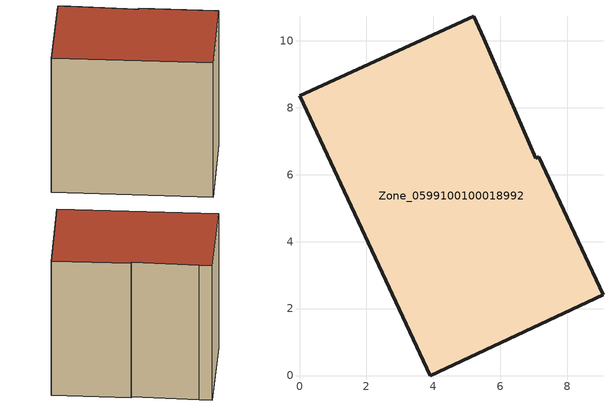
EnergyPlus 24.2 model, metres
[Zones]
Zone_0599100100018992
 floor ground (C_G): 5.2,10.73 5.5,10.08 7.05,6.49 7.15,6.54 9.07,2.41 3.91,0 0,8.36 z0
 wall outside (C_F): 3.91,0 9.07,2.41 7.15,6.54 7.05,6.49 5.5,10.08 5.2,10.73 0,8.36 3.91,0 z0:8.96
 roof outside (C_R): 5.5,10.08 5.2,10.73 0,8.36 3.91,0 9.07,2.41 7.15,6.54 7.05,6.49 z8.96
[BUILDING]
Pand.0599100100018992: North Axis=0; Terrain=City; Loads Convergence Tolerance Value=0.04; Temperature Convergence Tolerance Value=0.4; Solar Distribution=FullExterior; Maximum Number of Warmup Days=25; Minimum Number of Warmup Days=1
[Site:Location]
Rotterdam.The.Hague.AP_ZH_NLD Design_Conditions: Latitude=51.96; Longitude=4.45; Time Zone=1; Elevation=-4.5
[SITE:GROUNDTEMPERATURE:BUILDINGSURFACE]
18, 18, 18, 18, 18, 18, 18, 18, 18, 18, 18, 18
[MATERIAL] Thermal Absorptance=0.9; Solar Absorptance=0.7; Visible Absorptance=0.7
Name | Roughness | Thickness | Conductivity | Density | Specific Heat
G.TC.2015-2018 | MediumSmooth | 0.15 | 0.0428571 | 540 | 1210
F.TC.2015-2018 | Rough | 0.3 | 0.0666667 | 1920 | 840
R.TC.2015-2018 | MediumRough | 0.2 | 0.0333333 | 1500 | 1000
[CONSTRUCTION]
C_G: G.TC.2015-2018
C_F: F.TC.2015-2018
C_R: R.TC.2015-2018
[ZONE]
Zone_0599100100018992: Type=1; Multiplier=1; Ceiling Height=Autocalculate; Volume=Autocalculate; Floor Area=autocalculate; Part of Total Floor Area=Yes
[ZONEINFILTRATION:DESIGNFLOWRATE]
Infil_Zone_0599100100018992: Zone or ZoneList or Space or SpaceList=Zone_0599100100018992; Schedule=AlwaysOn; Design Flow Rate Calculation Method=Flow/Area; Flow Rate per Floor Area=0.0015; Constant Term Coefficient=1; Temperature Term Coefficient=0; Velocity Term Coefficient=0; Velocity Squared Term Coefficient=0
[HVACTEMPLATE:ZONE:IDEALLOADSAIRSYSTEM]
Zone_0599100100018992: Maximum Heating Supply Air Temperature=50; Minimum Cooling Supply Air Temperature=13; Maximum Heating Supply Air Humidity Ratio=0.0156; Minimum Cooling Supply Air Humidity Ratio=0.0077; Heating Limit=NoLimit; Cooling Limit=NoLimit; Dehumidification Control Type=ConstantSensibleHeatRatio; Cooling Sensible Heat Ratio=0.7; Dehumidification Setpoint=60; Humidification Control Type=None; Humidification Setpoint=30; Outdoor Air Method=None; Outdoor Air Flow Rate per Person=0.00944; Outdoor Air Flow Rate per Zone Floor Area=0; Outdoor Air Flow Rate per Zone=0; Demand Controlled Ventilation Type=None; Outdoor Air Economizer Type=NoEconomizer; Heat Recovery Type=None; Sensible Heat Recovery Effectiveness=0.7; Latent Heat Recovery Effectiveness=0.65
[ZONECONTROL:THERMOSTAT]
ThermostatControl_Zone_0599100100018992: Zone or ZoneList=Zone_0599100100018992; Control Type Schedule=DualSetpointControlType; Control 1=Thermostat_Zone_0599100100018992; Temperature Difference Between Cutout And Setpoint=0
[THERMOSTATSETPOINT:DUALSETPOINT]
Thermostat_Zone_0599100100018992: Heating Setpoint Temperature Schedule=HeatingSetpoint_Zone_0599100100018992; Cooling Setpoint Temperature Schedule=CoolingSetpoint_Zone_0599100100018992
[SCHEDULE:COMPACT]
HeatingSetpoint_Zone_0599100100018992: Through: 12/31, For: AllDays, Until: 24:00, 21
CoolingSetpoint_Zone_0599100100018992: Through: 12/31, For: AllDays, Until: 24:00, 24
DualSetpointControlType: Through: 12/31, For: AllDays, Until: 24:00, 4
AlwaysOn: Through: 12/31, For: AllDays, Until: 24:00, 1
